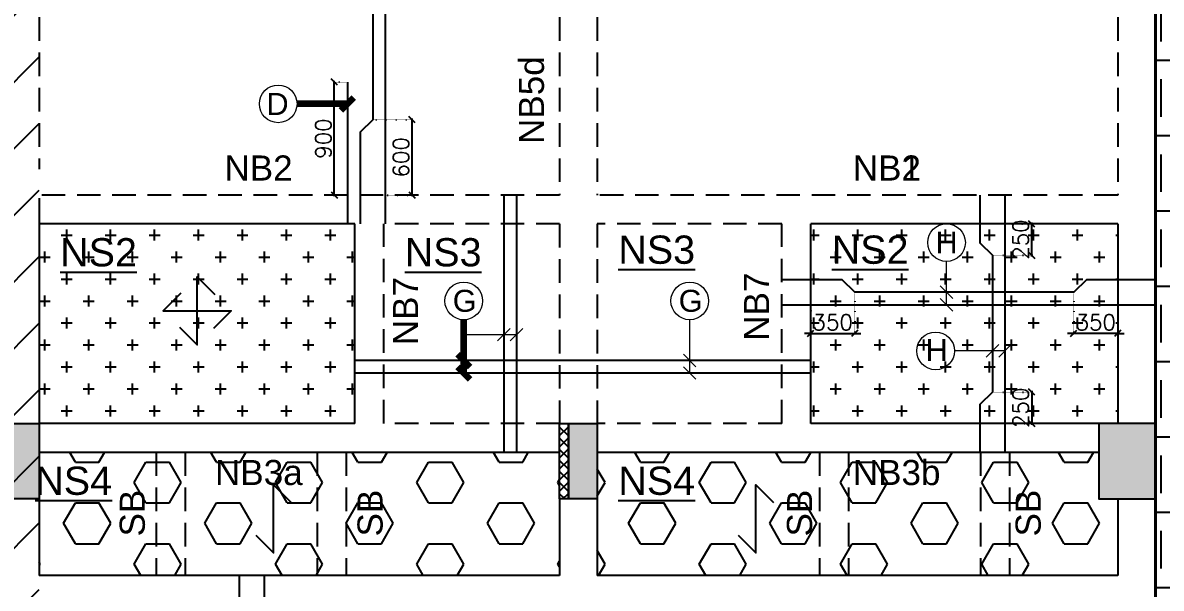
# Model space of a CAD drawing. Header units: millimetres. Extents: x 1911581 to 1943081, y -1641991 to -1597441.
# Drawn here: x 1918885 to 1927952, y -1608606 to -1604102 of the extents above; entities that cross this region are included whole.
import ezdxf

# ---------------------------------------------------------------- set-up
doc = ezdxf.new("R2010")
doc.units = ezdxf.units.MM
doc.header["$MEASUREMENT"] = 0
doc.header["$PDMODE"] = 98
for name, pattern in [('1', [0]), ('CONTINOUS', [0]), ('DOT', [0.25, 0, -0.25]), ('HIDDEN', [0.375, 0.25, -0.125])]:
    doc.linetypes.add(name, pattern=pattern)
for name, color, linetype in [('BEAM NO', 7, '1'), ('BEAM-230X450', 31, 'Continuous'), ('BEAM-230X600', 150, 'Continuous'), ('BEAM-230X900', 1, 'Continuous'), ('BEAM-300X600', 4, 'Continuous'), ('DIM', 191, 'Continuous'), ('Fabrication', 7, 'Continuous'), ('Main Block', 7, 'Continuous'), ('s-steel', 1, 'Continuous'), ('SB', 7, 'Continuous'), ('SLAB NO.', 4, 'Continuous'), ('STEEL', 1, 'Continuous'), ('STR.COLUMN', 1, 'Continuous'), ('SUNK-HATCH', 8, 'Continuous')]:
    doc.layers.add(name, color=color, linetype=linetype)
for name, color, linetype, lineweight in [('LEADER', 191, 'Continuous', 15), ('S-B5-230X600', 120, 'HIDDEN', 25), ('SLAB STEEL MARK', 133, 'Continuous', 30)]:
    doc.layers.add(name, color=color, linetype=linetype, lineweight=lineweight)
doc.styles.add('arial', font='arial.ttf')
doc.styles.add('DEEPAK', font='arial.ttf')
doc.styles.add('ROMANS', font='romans.shx')
doc.styles.add('RS', font='romans.shx', dxfattribs={"width": 0.9})
doc.styles.add('style1', font='arial.ttf')
doc.dimstyles.new('KRUNAL-MM', dxfattribs={"dimtxt": 50, "dimasz": 35, "dimexe": 25, "dimexo": 0, "dimgap": 15, "dimtad": 1, "dimdec": 0, "dimzin": 0, "dimdsep": 46, "dimtxsty": 'RS', "dimblk": 'OBLIQUE', "dimcen": 0, "dimdle": 25, "dimclrd": 256, "dimclre": 256, "dimclrt": 7, "dimadec": 0, "dimazin": 0, "dimtfac": 1, "dimtdec": 0, "dimtix": 1, "dimtmove": 0, "dimatfit": 2, "dimfxl": 1, "dimtolj": 1, "dimtzin": 0, "dimlwd": -1, "dimlwe": -1, "dimarcsym": 0})
doc.dimstyles.new('pag', dxfattribs={"dimtxt": 180, "dimasz": 150, "dimexe": 100, "dimexo": 0, "dimgap": 50, "dimtad": 1, "dimdec": 0, "dimzin": 0, "dimdsep": 46, "dimtxsty": 'ROMANS', "dimblk": 'OBLIQUE', "dimcen": 0, "dimdle": 100, "dimclrd": 256, "dimclre": 256, "dimclrt": 256, "dimadec": 0, "dimazin": 0, "dimtfac": 1, "dimtdec": 0, "dimtmove": 2, "dimatfit": 3, "dimfxl": 1, "dimtolj": 1, "dimtzin": 0, "dimlwd": -1, "dimlwe": -1, "dimarcsym": 0})
pattern_1 = [(0, (35491, -99743.5), (0, 324.759526), [187.5, -375]), (120, (35491, -99743.5), (-281.25, -162.379763), [187.5, -375]), (60, (35678.5, -99743.5), (-281.25, 162.379763), [187.5, -375])]
pattern_2 = [(0, (35490.99, -99743.5), (175, 175), [87.5, -262.5]), (90, (35534.74, -99787.25), (-175, 175), [87.5, -262.5])]

# ---------------------------------------------------------------- blocks, each defined once
blk = doc.blocks.new('_Oblique')
at = {"color": 0, "linetype": 'ByBlock', "lineweight": -2}
blk.add_line((-0.5, -0.5), (0.5, 0.5), dxfattribs=at)
blk = doc.blocks.new('*D29')
at = {"layer": 'Defpoints', "color": 0, "transparency": 16777216}
for p in [(1921366.2, -1604573.8), (1921471.5, -1604573.8), (1921471.6, -1605473.8)]:
    blk.add_point(p, dxfattribs=at)
at = {"layer": 'DIM', "color": 191, "ltscale": 5, "transparency": 16777216}
blk.add_line((1921366.2, -1605483.8), (1921366.2, -1604563.8), dxfattribs=at)
at = {"layer": 'DIM', "color": 191, "linetype": 'DOT', "ltscale": 5, "transparency": 16777216}
for p, q in [((1921461.5, -1604573.8), (1921356.2, -1604573.8)), ((1921461.6, -1605473.8), (1921356.2, -1605473.8))]:
    blk.add_line(p, q, dxfattribs=at)
at = {"layer": 'DIM', "color": 191, "linetype": 'ByBlock', "transparency": 16777216, "xscale": 50, "yscale": 50, "zscale": 50}
for p, rotation in [((1921366.2, -1604573.8), 90), ((1921366.2, -1605473.8), 270)]:
    blk.add_blockref('_Oblique', p, dxfattribs=dict(at, rotation=rotation))
at = {"layer": 'DIM', "color": 7, "transparency": 16777216, "insert": (1921278.7, -1605023.8), "char_height": 125, "attachment_point": 5, "rotation": 90, "style": 'ROMANS'}
blk.add_mtext('\\A1;900', dxfattribs=at)
blk = doc.blocks.new('*D26')
at = {"layer": 'Defpoints', "color": 0, "transparency": 16777216}
for p in [(1921671.8, -1604873.8), (1921771.5, -1605473.8), (1921984.7, -1605473.8)]:
    blk.add_point(p, dxfattribs=at)
at = {"layer": 'DIM', "color": 191, "linetype": 'DOT', "ltscale": 5, "transparency": 16777216}
for p, q in [((1921681.8, -1604873.8), (1921994.7, -1604873.8)), ((1921781.5, -1605473.8), (1921994.7, -1605473.8))]:
    blk.add_line(p, q, dxfattribs=at)
at = {"layer": 'DIM', "color": 191, "ltscale": 5, "transparency": 16777216}
blk.add_line((1921984.7, -1604863.8), (1921984.7, -1605483.8), dxfattribs=at)
at = {"layer": 'DIM', "color": 191, "linetype": 'ByBlock', "transparency": 16777216, "xscale": 50, "yscale": 50, "zscale": 50}
for p, rotation in [((1921984.7, -1604873.8), 90), ((1921984.7, -1605473.8), 270)]:
    blk.add_blockref('_Oblique', p, dxfattribs=dict(at, rotation=rotation))
at = {"layer": 'DIM', "color": 7, "transparency": 16777216, "insert": (1921897.2, -1605173.8), "char_height": 125, "attachment_point": 5, "rotation": 90, "style": 'ROMANS'}
blk.add_mtext('\\A1;600', dxfattribs=at)
blk = doc.blocks.new('*U11')
at = {"layer": 'STEEL'}
blk.add_lwpolyline([(707738.1, 27916.3), (707888.1, 27766.3), (707888.1, 28344.3), (708038.1, 28194.3)], dxfattribs=at)
blk = doc.blocks.new('*U10')
at = {"layer": 'STEEL'}
for points in [[(707738.1, 27916.3), (707888.1, 27766.3), (707888.1, 28344.3), (708038.1, 28194.3)], [(707749.1, 28205.3), (707599.1, 28055.3), (708177.1, 28055.3), (708027.1, 27905.3)]]:
    blk.add_lwpolyline(points, dxfattribs=at)
blk = doc.blocks.new('*D17')
at = {"layer": 'Defpoints', "color": 0, "transparency": 16777216}
for p in [(1926707.3, -1605703.8), (1926920.4, -1605703.8), (1926607.3, -1605953.8)]:
    blk.add_point(p, dxfattribs=at)
at = {"layer": 'DIM', "color": 191, "linetype": 'DOT', "ltscale": 5, "transparency": 16777216}
for p, q in [((1926717.3, -1605703.8), (1926930.4, -1605703.8)), ((1926617.3, -1605953.8), (1926930.4, -1605953.8))]:
    blk.add_line(p, q, dxfattribs=at)
at = {"layer": 'DIM', "color": 191, "ltscale": 5, "transparency": 16777216}
blk.add_line((1926920.4, -1605963.8), (1926920.4, -1605693.8), dxfattribs=at)
at = {"layer": 'DIM', "color": 191, "linetype": 'ByBlock', "transparency": 16777216, "xscale": 50, "yscale": 50, "zscale": 50}
for p, rotation in [((1926920.4, -1605703.8), 90), ((1926920.4, -1605953.8), 270)]:
    blk.add_blockref('_Oblique', p, dxfattribs=dict(at, rotation=rotation))
at = {"layer": 'DIM', "color": 7, "transparency": 16777216, "insert": (1926832.9, -1605828.8), "char_height": 125, "attachment_point": 5, "rotation": 90, "style": 'ROMANS'}
blk.add_mtext('\\A1;250', dxfattribs=at)
blk = doc.blocks.new('*D16')
at = {"layer": 'Defpoints', "color": 0, "transparency": 16777216}
for p in [(1926607.3, -1607043.9), (1926707, -1607293.8), (1926920.2, -1607293.8)]:
    blk.add_point(p, dxfattribs=at)
at = {"layer": 'DIM', "color": 191, "linetype": 'DOT', "ltscale": 5, "transparency": 16777216}
for p, q in [((1926617.3, -1607043.9), (1926930.2, -1607043.9)), ((1926717, -1607293.8), (1926930.2, -1607293.8))]:
    blk.add_line(p, q, dxfattribs=at)
at = {"layer": 'DIM', "color": 191, "ltscale": 5, "transparency": 16777216}
blk.add_line((1926920.2, -1607033.9), (1926920.2, -1607303.8), dxfattribs=at)
at = {"layer": 'DIM', "color": 191, "linetype": 'ByBlock', "transparency": 16777216, "xscale": 50, "yscale": 50, "zscale": 50}
for p, rotation in [((1926920.2, -1607043.9), 90), ((1926920.2, -1607293.8), 270)]:
    blk.add_blockref('_Oblique', p, dxfattribs=dict(at, rotation=rotation))
at = {"layer": 'DIM', "color": 7, "transparency": 16777216, "insert": (1926832.7, -1607168.9), "char_height": 125, "attachment_point": 5, "rotation": 90, "style": 'ROMANS'}
blk.add_mtext('\\A1;250', dxfattribs=at)
blk = doc.blocks.new('*D15')
at = {"layer": 'Defpoints', "color": 0, "transparency": 16777216}
for p in [(1927255.5, -1606248.6), (1927605.5, -1606348.6), (1927255.5, -1606576)]:
    blk.add_point(p, dxfattribs=at)
at = {"layer": 'DIM', "color": 191, "linetype": 'DOT', "ltscale": 5, "transparency": 16777216}
for p, q in [((1927255.5, -1606258.6), (1927255.5, -1606586)), ((1927605.5, -1606358.6), (1927605.5, -1606586))]:
    blk.add_line(p, q, dxfattribs=at)
at = {"layer": 'DIM', "color": 191, "ltscale": 5, "transparency": 16777216}
for p, q in [((1927255.5, -1606576), (1927205.5, -1606576)), ((1927615.5, -1606576), (1927245.5, -1606576)), ((1927605.5, -1606576), (1927655.5, -1606576))]:
    blk.add_line(p, q, dxfattribs=at)
at = {"layer": 'DIM', "color": 191, "linetype": 'ByBlock', "transparency": 16777216, "xscale": 50, "yscale": 50, "zscale": 50}
blk.add_blockref('_Oblique', (1927255.5, -1606576), dxfattribs=at)
at = {"layer": 'DIM', "color": 191, "linetype": 'ByBlock', "transparency": 16777216, "xscale": 50, "yscale": 50, "zscale": 50, "rotation": 180}
blk.add_blockref('_Oblique', (1927605.5, -1606576), dxfattribs=at)
at = {"layer": 'DIM', "color": 7, "transparency": 16777216, "insert": (1927430.5, -1606488.5), "char_height": 125, "attachment_point": 5, "style": 'ROMANS'}
blk.add_mtext('\\A1;350', dxfattribs=at)
blk = doc.blocks.new('*D14')
at = {"layer": 'Defpoints', "color": 0, "transparency": 16777216}
for p in [(1925510.5, -1606248.6), (1925160.5, -1606348.6), (1925510.5, -1606576)]:
    blk.add_point(p, dxfattribs=at)
at = {"layer": 'DIM', "color": 191, "linetype": 'DOT', "ltscale": 5, "transparency": 16777216}
for p, q in [((1925510.5, -1606258.6), (1925510.5, -1606586)), ((1925160.5, -1606358.6), (1925160.5, -1606586))]:
    blk.add_line(p, q, dxfattribs=at)
at = {"layer": 'DIM', "color": 191, "ltscale": 5, "transparency": 16777216}
for p, q in [((1925160.5, -1606576), (1925110.5, -1606576)), ((1925150.5, -1606576), (1925520.5, -1606576)), ((1925510.5, -1606576), (1925560.5, -1606576))]:
    blk.add_line(p, q, dxfattribs=at)
at = {"layer": 'DIM', "color": 191, "linetype": 'ByBlock', "transparency": 16777216, "xscale": 50, "yscale": 50, "zscale": 50}
blk.add_blockref('_Oblique', (1925160.5, -1606576), dxfattribs=at)
at = {"layer": 'DIM', "color": 191, "linetype": 'ByBlock', "transparency": 16777216, "xscale": 50, "yscale": 50, "zscale": 50, "rotation": 180}
blk.add_blockref('_Oblique', (1925510.5, -1606576), dxfattribs=at)
at = {"layer": 'DIM', "color": 7, "transparency": 16777216, "insert": (1925335.5, -1606488.5), "char_height": 125, "attachment_point": 5, "style": 'ROMANS'}
blk.add_mtext('\\A1;350', dxfattribs=at)
blk = doc.blocks.new('Fabrication Platform')
at = {"layer": 'Fabrication', "linetype": 'Continuous', "ltscale": 0.25, "transparency": 33554559}
h = blk.add_hatch(dxfattribs=at)
h.set_pattern_fill('CHECKERED', color=8, scale=300)
h.set_pattern_definition([(0, (0, 0), (300, 300), [300, -300]), (90, (150, 150), (-300, 300), [300, -300])])
h.paths.add_polyline_path([(1935397.6, -1600753.8), (1927905.5, -1600753.8), (1927905.5, -1619113.8), (1935397.6, -1619113.8)])
at = {"layer": 'Fabrication', "color": 8, "const_width": 25}
blk.add_lwpolyline([(1935397.6, -1600753.8), (1927905.5, -1600753.8), (1927905.5, -1619113.8), (1935397.6, -1619113.8)], close=True, dxfattribs=at)

msp = doc.modelspace()

# ---------------------------------------------------------------- hatches: boundary and pattern name
at = {"layer": 'Main Block', "linetype": 'Continuous', "transparency": 33554559}
h = msp.add_hatch(dxfattribs=at)
h.set_pattern_fill('ANSI31', color=6, scale=3000)
h.set_pattern_definition([(45, (136617.47, 103861.06), (-265.165043, 265.165043), [])])
h.paths.add_polyline_path([(1919015.5, -1600753.8), (1913985.5, -1600753.8), (1913985.5, -1619113.8), (1919015.5, -1619113.8)])
at = {"layer": 'STR.COLUMN', "transparency": 33554687}
h = msp.add_hatch(color=256, dxfattribs=at)
h.dxf.hatch_style = 1
h.paths.add_polyline_path([(1918785.5, -1607293.8), (1918785.5, -1607893.8), (1919015.5, -1607893.8), (1919015.5, -1607293.8)])
at = {"layer": 'STR.COLUMN'}
h = msp.add_hatch(dxfattribs=at)
h.set_pattern_fill('ANSI37', color=8, scale=500)
h.set_pattern_definition([(45, (137395.89, -572329.17), (-44.1941738, 44.1941738), []), (135, (137395.89, -572329.17), (-44.1941738, -44.1941738), [])])
h.paths.add_polyline_path([(1923160.6, -1607293.8), (1923230.6, -1607293.8), (1923230.6, -1607893.8), (1923160.6, -1607893.8)])
h = msp.add_hatch(color=256, dxfattribs=at)
h.dxf.hatch_style = 1
h.paths.add_polyline_path([(1923230.6, -1607293.8), (1923460.6, -1607293.8), (1923460.6, -1607893.8), (1923230.6, -1607893.8)])
h = msp.add_hatch(color=256, dxfattribs=at)
h.dxf.hatch_style = 1
h.paths.add_polyline_path([(1927905.5, -1607293.8), (1927455.5, -1607293.8), (1927455.5, -1607893.8), (1927905.5, -1607893.8)])
at = {"layer": 'SUNK-HATCH', "linetype": 'Continuous', "transparency": 33554559}
h = msp.add_hatch(dxfattribs=at)
h.set_pattern_fill('CROSS', color=8, scale=700)
h.set_pattern_definition(pattern_2)
h.paths.add_polyline_path([(1919015.5, -1605703.8), (1921530.2, -1605703.8), (1921530.2, -1607293.8), (1919015.5, -1607293.8)])
h = msp.add_hatch(dxfattribs=at)
h.set_pattern_fill('CROSS', color=8, scale=700)
h.set_pattern_definition(pattern_2)
h.paths.add_polyline_path([(1927605.5, -1605703.8), (1925160.5, -1605703.8), (1925160.5, -1607293.8), (1927605.5, -1607293.8)])
h = msp.add_hatch(dxfattribs=at)
h.set_pattern_fill('HEX', color=8, scale=1500)
h.set_pattern_definition(pattern_1)
h.paths.add_polyline_path([(1919015.6, -1608503.8), (1923160.5, -1608503.8), (1923160.6, -1607523.8), (1919015.8, -1607523.8)])
h = msp.add_hatch(dxfattribs=at)
h.set_pattern_fill('HEX', color=8, scale=1500)
h.set_pattern_definition(pattern_1)
h.paths.add_polyline_path([(1923460.6, -1608503.8), (1927605.5, -1608503.8), (1927605.5, -1607523.8), (1923460.6, -1607523.8)])

# ---------------------------------------------------------------- linework, layer by layer
at = {"layer": 'BEAM-230X450', "linetype": 'HIDDEN', "ltscale": 750}
for p, q in [((1923160.6, -1605473.8), (1919015.5, -1605473.8)), ((1927605.5, -1605473.8), (1923460.6, -1605473.8)), ((1921760.2, -1607293.8), (1921760.2, -1605703.8)), ((1923160.6, -1605703.8), (1921760.2, -1605703.8)), ((1924930.5, -1605703.8), (1923460.6, -1605703.8)), ((1924930.5, -1607293.8), (1924930.5, -1605703.8))]:
    msp.add_line(p, q, dxfattribs=at)
at = {"layer": 'BEAM-230X450', "linetype": 'CONTINOUS', "ltscale": 750}
for p, q in [((1921530.2, -1605703.8), (1919015.5, -1605703.8)), ((1921530.2, -1607293.8), (1921530.2, -1605703.8)), ((1925160.5, -1607293.8), (1925160.5, -1605703.8)), ((1927605.5, -1605703.8), (1925160.5, -1605703.8))]:
    msp.add_line(p, q, dxfattribs=at)
at = {"layer": 'BEAM-230X600', "linetype": 'HIDDEN', "ltscale": 750}
msp.add_line((1919015.5, -1603213.8), (1919015.5, -1605268.8), dxfattribs=at)
at = {"layer": 'BEAM-230X600', "linetype": 'CONTINOUS', "ltscale": 750}
msp.add_line((1919015.5, -1605498.8), (1919015.5, -1607293.8), dxfattribs=at)
at = {"layer": 'BEAM-230X600', "linetype": 'Continuous', "ltscale": 750}
for p, q in [((1919015.5, -1607893.8), (1919015.5, -1608503.8)), ((1923160.6, -1608503.8), (1919015.5, -1608503.8)), ((1927605.5, -1608503.8), (1923460.6, -1608503.8))]:
    msp.add_line(p, q, dxfattribs=at)
at = {"layer": 'BEAM-230X900', "linetype": 'CONTINOUS', "ltscale": 750}
for p, q in [((1921530.2, -1607293.8), (1919015.2, -1607293.8)), ((1927605.5, -1607293.8), (1925160.5, -1607293.8)), ((1923160.6, -1607523.8), (1919015.2, -1607523.8)), ((1927455.5, -1607523.8), (1923460.1, -1607523.8))]:
    msp.add_line(p, q, dxfattribs=at)
at = {"layer": 'BEAM-230X900', "linetype": 'HIDDEN', "ltscale": 750}
for p, q in [((1923160.6, -1607293.8), (1921760.2, -1607293.8)), ((1924930.5, -1607293.8), (1923460.1, -1607293.8))]:
    msp.add_line(p, q, dxfattribs=at)
at = {"layer": 'BEAM-300X600', "linetype": 'HIDDEN', "ltscale": 750}
for p, q in [((1923160.6, -1603213.8), (1923160.6, -1605473.8)), ((1923460.6, -1603213.8), (1923460.6, -1605473.8)), ((1927605.5, -1603213.8), (1927605.5, -1605473.8)), ((1923160.6, -1605703.8), (1923160.6, -1607293.8)), ((1923460.6, -1605703.8), (1923460.6, -1607293.8))]:
    msp.add_line(p, q, dxfattribs=at)
at = {"layer": 'BEAM-300X600', "linetype": 'CONTINOUS', "ltscale": 750}
for p, q in [((1927905.5, -1603213.8), (1927905.5, -1607293.8)), ((1927605.5, -1605703.8), (1927605.5, -1607293.8)), ((1927905.5, -1607893.8), (1927905.5, -1612428.8))]:
    msp.add_line(p, q, dxfattribs=at)
at = {"layer": 'BEAM-300X600', "linetype": 'Continuous', "ltscale": 750}
for p, q in [((1923160.6, -1607893.8), (1923160.6, -1608503.8)), ((1923460.6, -1607893.8), (1923460.6, -1608503.8)), ((1927605.5, -1607893.8), (1927605.5, -1608503.8))]:
    msp.add_line(p, q, dxfattribs=at)
at = {"layer": 'LEADER'}
for centre in [(1920919, -1604747.7), (1926241.7, -1605853.1, -0.2), (1922396.7, -1606317.5, -0.3), (1924196.5, -1606317.5, -0.3), (1926155.2, -1606715.7, 0.2)]:
    msp.add_circle(centre, 150, dxfattribs=at)
at = {"layer": 's-steel'}
for points in [[(1921571.8, -1600753.8), (1921571.8, -1601553.8), (1921671.8, -1601653.8), (1921671.8, -1604873.8), (1921571.6, -1604973.8), (1921571.6, -1605703.8)], [(1921771.8, -1600753.9), (1921771.8, -1605703.8)], [(1921471.5, -1604573.8), (1921471.6, -1605703.8)], [(1922716.6, -1605473.8), (1922716.6, -1607523.8)], [(1922816.6, -1605473.8), (1922816.6, -1607523.8)], [(1926507.3, -1605473.8), (1926507.3, -1605853.8), (1926607.3, -1605953.8), (1926607.3, -1607043.9), (1926507.1, -1607143.9), (1926507.1, -1607523.8)], [(1926707.3, -1605473.8), (1926707.3, -1607523.8)], [(1927905.5, -1606148.6), (1927355.5, -1606148.6), (1927255.5, -1606248.6), (1925510.5, -1606248.6), (1925410.5, -1606148.6), (1924930.5, -1606148.6)], [(1924930.5, -1606348.6), (1927905.5, -1606348.6)], [(1925160.5, -1606791.3), (1921530.2, -1606791.3)], [(1921530.2, -1606891.3), (1925160.5, -1606891.3)], [(1920608.5, -1608503.8), (1920608.5, -1608983.8), (1920708.5, -1609083.8), (1920708.6, -1610783.9), (1920608.3, -1610883.9), (1920608.3, -1611363.8)], [(1920808.5, -1608503.8), (1920808.5, -1611363.8)]]:
    msp.add_lwpolyline(points, dxfattribs=at)
at = {"layer": 'SB', "linetype": 'HIDDEN', "ltscale": 750}
for p, q in [((1919947.7, -1607523.8), (1919947.7, -1608503.8)), ((1920177.7, -1607523.8), (1920177.7, -1608503.8)), ((1921230.8, -1607523.8), (1921230.8, -1608503.8)), ((1921460.8, -1607523.8), (1921460.8, -1608503.8)), ((1925230.2, -1607523.8), (1925230.2, -1608503.8)), ((1925460.2, -1607523.8), (1925460.2, -1608503.8)), ((1926512.7, -1607523.8), (1926512.7, -1608503.8)), ((1926742.7, -1607523.8), (1926742.7, -1608503.8))]:
    msp.add_line(p, q, dxfattribs=at)
at = {"layer": 'STR.COLUMN', "color": 5}
msp.add_lwpolyline([(1918785.5, -1607293.8), (1919015.5, -1607293.8), (1919015.5, -1607893.8), (1918785.5, -1607893.8), (1918785.5, -1607293.8)], dxfattribs=at)
for points in [[(1923160.6, -1607293.8), (1923230.6, -1607293.8), (1923230.6, -1607893.8), (1923160.6, -1607893.8)], [(1923230.6, -1607293.8), (1923460.6, -1607293.8), (1923460.6, -1607893.8), (1923230.6, -1607893.8)], [(1927905.5, -1607293.8), (1927455.5, -1607293.8), (1927455.5, -1607893.8), (1927905.5, -1607893.8)]]:
    msp.add_lwpolyline(points, close=True, dxfattribs=at)

# ---------------------------------------------------------------- block references
at = {"layer": 'Fabrication', "color": 2}
msp.add_blockref('Fabrication Platform', (0, 0), dxfattribs=at)
at = {"layer": 'S-B5-230X600', "xscale": 0.9375000000000001, "yscale": 0.9375000000000001, "zscale": 0.9375000000000001, "rotation": 359.9999999999999}
for name, p in [('*U10', (1256627.7, -1632698.2)), ('*U11', (1257236.7, -1634354.5)), ('*U11', (1261077.4, -1634354.5))]:
    msp.add_blockref(name, p, dxfattribs=at)

# ---------------------------------------------------------------- texts
at = {"layer": 'BEAM NO', "ltscale": 500, "style": 'arial'}
for s, rotation, p in [('NB5d', 89.99997, (1923035.7, -1605067.3, 0)), ('NB2', 359.99997, (1920490.8, -1605358.7, 0)), ('NB2', 359.99997, (1925494.9, -1605358.7, 0)), ('NB1', 359.99997, (1925494.9, -1605358.7, 0)), ('NB7', 89.99997, (1924828.5, -1606634.7, 0)), ('NB7', 89.99997, (1922033.2, -1606670.9, 0)), ('NB3a', 359.99997, (1920415.5, -1607784.4, 0)), ('NB3b', 359.99997, (1925494.9, -1607784.4, 0)), ('SB', 89.99997, (1919857, -1608194.1, 0)), ('SB', 89.99997, (1921750.7, -1608194.1, 0)), ('SB', 89.99997, (1925170.9, -1608194.1, 0)), ('SB', 89.99997, (1926991.9, -1608194.1, 0))]:
    msp.add_text(s, height=200, rotation=rotation, dxfattribs=at).set_placement(p)
at = {"layer": 'SLAB NO.', "color": 42, "style": 'DEEPAK'}
for s, p in [('%%UNS2', (1919182.7, -1606042.4)), ('%%UNS3', (1921927.5, -1606042.4)), ('%%UNS3', (1923627.9, -1606021.7)), ('%%UNS2', (1925327.7, -1606021.7)), ('%%UNS4', (1918984.3, -1607862.4)), ('%%UNS4', (1923627.9, -1607862.4))]:
    msp.add_text(s, height=225, dxfattribs=at).set_placement(p)
at = {"layer": 'SLAB STEEL MARK', "style": 'style1'}
for s, p in [('D', (1920825.6, -1604836)), ('H', (1926154, -1605939.5, -0.2)), ('G', (1922309.1, -1606404, -0.3)), ('G', (1924108.8, -1606404, -0.3)), ('H', (1926075.5, -1606797, 0.2))]:
    msp.add_text(s, height=175, dxfattribs=at).set_placement(p)

# ---------------------------------------------------------------- dimensions: what is measured, and where the dimension line sits
at = {"layer": 'DIM', "linetype": 'DOT', "ltscale": 5}
for base, p1, p2, angle, picture, middle in [((1921366.2, -1604573.8), (1921471.6, -1605473.8), (1921471.5, -1604573.8), 90, '*D29', (1921278.7, -1605023.8)), ((1927255.5, -1606576), (1927605.5, -1606348.6), (1927255.5, -1606248.6, -0.2), 180, '*D15', (1927430.5, -1606488.5))]:
    dim = msp.add_linear_dim(base=base, p1=p1, p2=p2, angle=angle, dimstyle='pag', override={"dimtxt": 125, "dimasz": 50, "dimexe": 10, "dimexo": 10, "dimgap": 25, "dimtxsty": 'ROMANS', "dimdle": 10, "dimclrd": 191, "dimclre": 191, "dimclrt": 7, "dimtix": 1, "dimtmove": 1}, dxfattribs=at)
    dim.commit()
    dim.dimension.update_dxf_attribs({"geometry": picture, "text_midpoint": middle})
for base, p1, p2, angle, picture, middle in [((1921984.7, -1605473.8), (1921671.8, -1604873.8), (1921771.5, -1605473.8), 270, '*D26', (1921984.7, -1605173.8)), ((1926920.4, -1605703.8), (1926607.3, -1605953.8), (1926707.3, -1605703.8), 90, '*D17', (1926920.4, -1605828.8)), ((1926920.2, -1607293.8), (1926607.3, -1607043.9), (1926707, -1607293.8), 270, '*D16', (1926920.2, -1607168.9))]:
    dim = msp.add_linear_dim(base=base, p1=p1, p2=p2, angle=angle, dimstyle='pag', override={"dimtxt": 125, "dimasz": 50, "dimexe": 10, "dimexo": 10, "dimgap": 25, "dimtxsty": 'ROMANS', "dimdle": 10, "dimclrd": 191, "dimclre": 191, "dimclrt": 7, "dimtix": 1, "dimtmove": 1}, dxfattribs=at)
    dim.commit()
    dim.dimension.update_dxf_attribs({"geometry": picture, "text_midpoint": middle, "dimtype": 128})
dim = msp.add_linear_dim(base=(1925510.5, -1606576, -0.2), p1=(1925160.5, -1606348.6, -0.2), p2=(1925510.5, -1606248.6, -0.2), dimstyle='pag', override={"dimtxt": 125, "dimasz": 50, "dimexe": 10, "dimexo": 10, "dimgap": 25, "dimtxsty": 'ROMANS', "dimdle": 10, "dimclrd": 191, "dimclre": 191, "dimclrt": 7, "dimtix": 1, "dimtmove": 1}, dxfattribs=at)
dim.commit()
dim.dimension.update_dxf_attribs({"geometry": '*D14', "text_midpoint": (1925335.5, -1606488.5, -0.2)})

# ---------------------------------------------------------------- leaders
at = {"layer": 'LEADER'}
for points, override in [([(1921471.8, -1604747.7), (1921069, -1604747.7)], {"dimscale": 1, "dimtxt": 50, "dimasz": 100, "dimgap": 15, "dimtad": 0, "dimtxsty": 'RS', "dimclrd": 256, "dimldrblk": 'Oblique', "dimlwd": 65535}), ([(1926241.7, -1606248.6, -0.2), (1926241.7, -1606003.1, -0.2)], {"dimasz": 100, "dimtad": 0, "dimldrblk": 'Oblique', "dimfxl": 0.059055, "dimarcsym": 1}), ([(1926241.7, -1606348.6, -0.2), (1926241.7, -1606003.1, -0.2)], {"dimasz": 100, "dimtad": 0, "dimldrblk": 'Oblique', "dimfxl": 0.059055, "dimarcsym": 1}), ([(1922396.7, -1606791.3, -0.3), (1922396.7, -1606467.5, -0.3)], {"dimscale": 1, "dimtxt": 50, "dimasz": 100, "dimgap": 15, "dimtad": 0, "dimtxsty": 'RS', "dimclrd": 256, "dimldrblk": 'Oblique', "dimfxl": 0.059055, "dimlwd": 65535, "dimarcsym": 1}), ([(1922396.7, -1606891.3, -0.3), (1922396.7, -1606467.5, -0.3)], {"dimscale": 1, "dimtxt": 50, "dimasz": 100, "dimgap": 15, "dimtad": 0, "dimtxsty": 'RS', "dimclrd": 256, "dimldrblk": 'Oblique', "dimfxl": 0.059055, "dimlwd": 65535, "dimarcsym": 1}), ([(1924196.5, -1606791.3, -0.3), (1924196.5, -1606467.5, -0.3)], {"dimasz": 100, "dimtad": 0, "dimldrblk": 'Oblique', "dimfxl": 0.059055, "dimarcsym": 1}), ([(1924196.5, -1606891.3, -0.3), (1924196.5, -1606467.5, -0.3)], {"dimasz": 100, "dimtad": 0, "dimldrblk": 'Oblique', "dimfxl": 0.059055, "dimarcsym": 1}), ([(1922816.6, -1606586.5, 0.2), (1922396.7, -1606586.5, 0.2)], {"dimasz": 100, "dimtad": 0, "dimldrblk": 'Oblique', "dimfxl": 0.059055, "dimarcsym": 1}), ([(1922716.6, -1606586.5, 0.2), (1922396.7, -1606586.5, 0.2)], {"dimasz": 100, "dimtad": 0, "dimldrblk": 'Oblique', "dimfxl": 0.059055, "dimarcsym": 1}), ([(1926707.3, -1606715.7, 0.2), (1926305.2, -1606715.7, 0.2)], {"dimasz": 100, "dimtad": 0, "dimldrblk": 'Oblique', "dimfxl": 0.059055, "dimarcsym": 1}), ([(1926607.3, -1606715.7, 0.2), (1926305.2, -1606715.7, 0.2)], {"dimasz": 100, "dimtad": 0, "dimldrblk": 'Oblique', "dimfxl": 0.059055, "dimarcsym": 1})]:
    msp.add_leader(points, dimstyle='KRUNAL-MM', override=override, dxfattribs=at)

doc.saveas('drawing.dxf')
